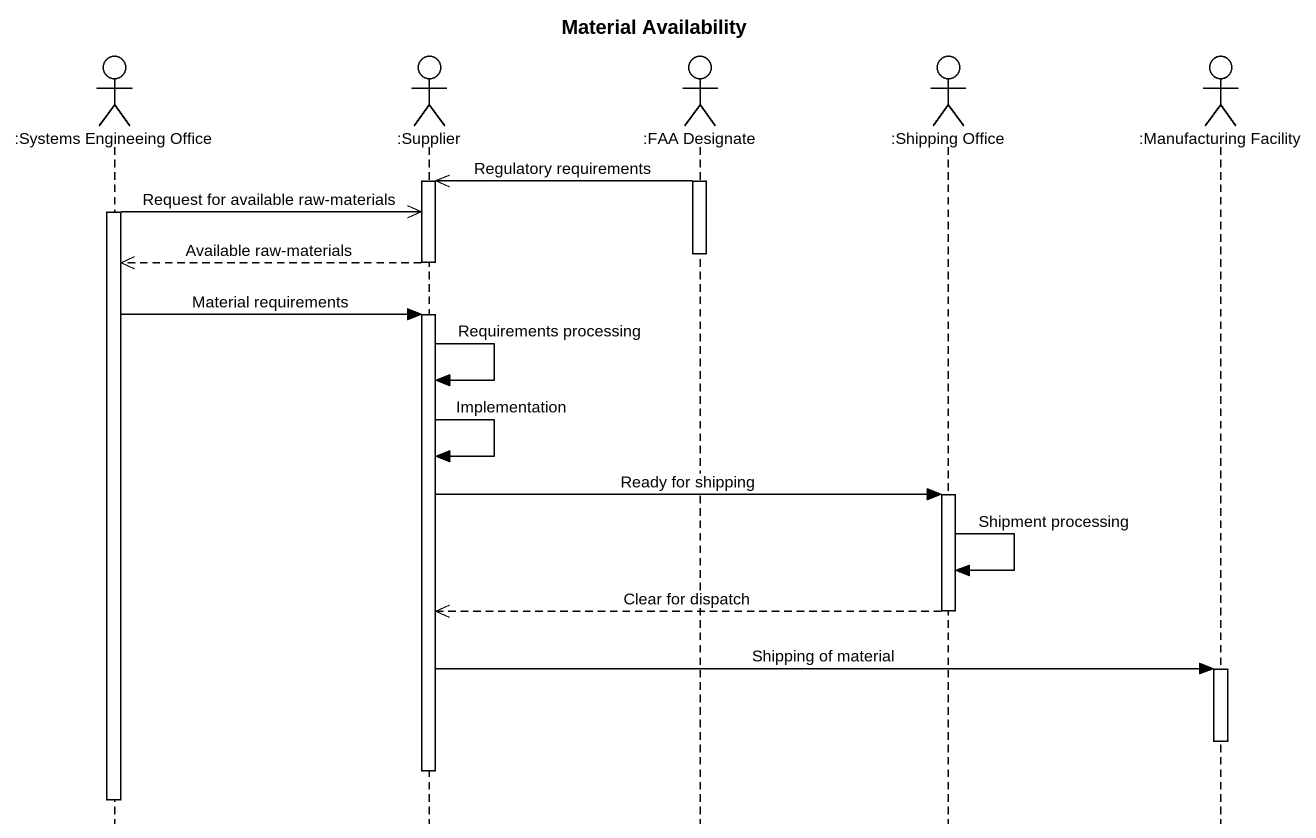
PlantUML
@startuml
title Material Availability
hide footbox
actor ":Systems Engineeing Office" as Systems_Engineeing_Office
actor ":Supplier" as Supplier
actor ":FAA Designate" as FAA_Designate
actor ":Shipping Office" as Shipping_Office
actor ":Manufacturing Facility" as Manufacturing_Facility

activate FAA_Designate
FAA_Designate ->> Supplier : Regulatory requirements
activate Supplier
activate Systems_Engineeing_Office
Systems_Engineeing_Office ->> Supplier : Request for available raw-materials
deactivate FAA_Designate
Supplier -->> Systems_Engineeing_Office : Available raw-materials
deactivate Supplier
Systems_Engineeing_Office -> Supplier : Material requirements
activate Supplier
Supplier -> Supplier : Requirements processing
Supplier -> Supplier : Implementation
Supplier -> Shipping_Office : Ready for shipping
activate Shipping_Office
Shipping_Office -> Shipping_Office : Shipment processing
Shipping_Office -->> Supplier : Clear for dispatch
deactivate Shipping_Office
Supplier -> Manufacturing_Facility : Shipping of material
activate Manufacturing_Facility
deactivate Manufacturing_Facility
deactivate Supplier
deactivate Systems_Engineeing_Office
@enduml
